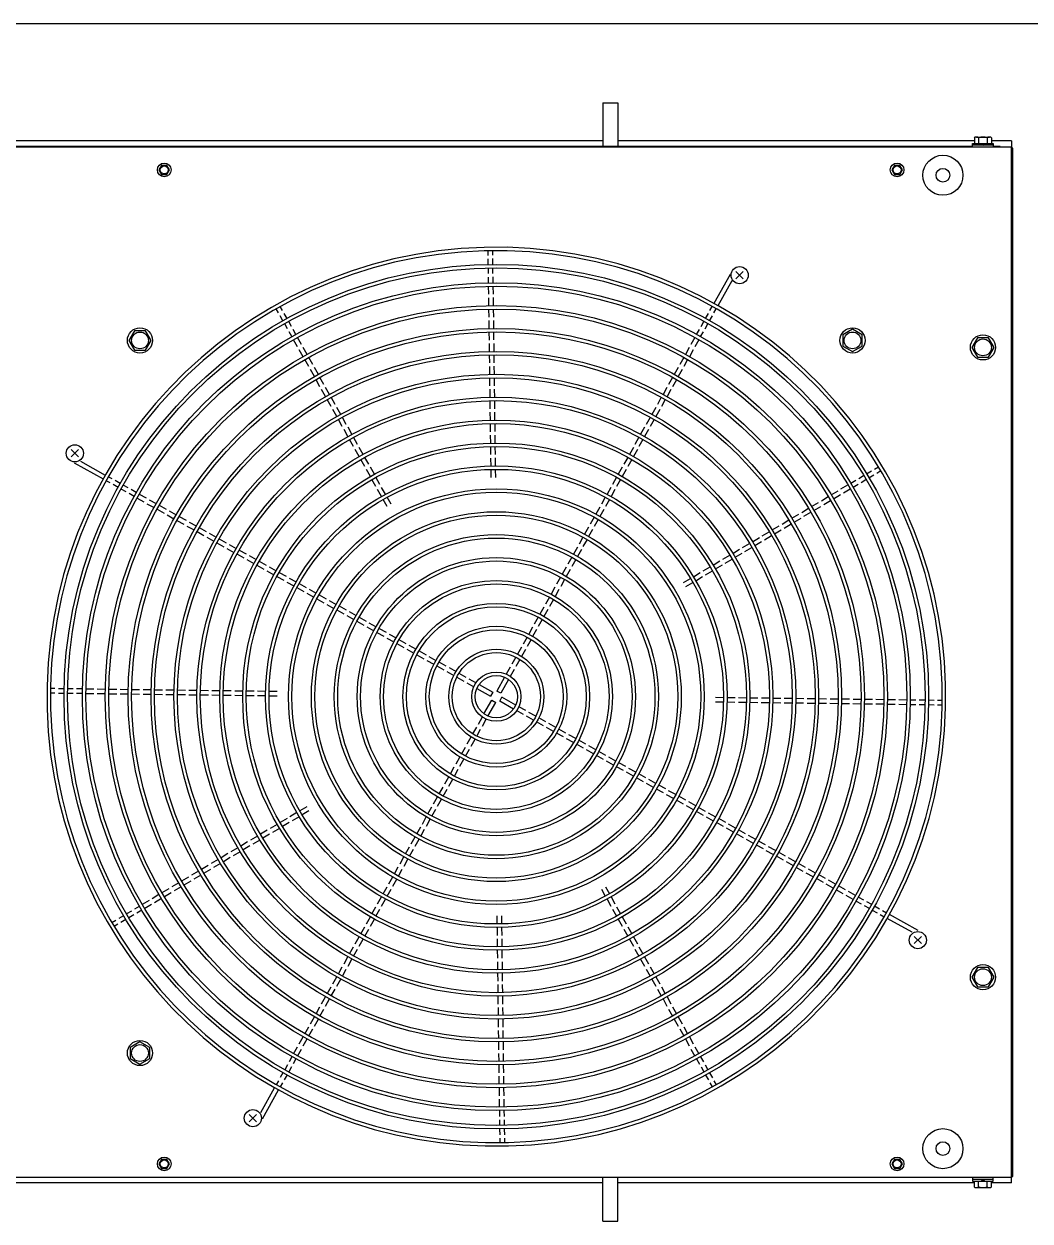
# Model space of a CAD drawing. Header units: millimetres. Extents: x -15161 to 10473752, y -72817 to 33960.
# Drawn here: x -104 to -16.1, y -27873.9 to -27769.4 of the extents above; entities that cross this region are included whole.
import ezdxf

# ---------------------------------------------------------------- set-up
doc = ezdxf.new("R2010")
doc.units = ezdxf.units.MM

# ---------------------------------------------------------------- blocks, each defined once
blk = doc.blocks.new('機組1140116')
at = {"color": 230}
for p, q in [((-53.43, -21915.8), (-53.43, -21919.62)), ((-53.43, -21915.8), (-52.13, -21915.8)), ((-52.13, -21915.8), (-52.13, -21919.62)), ((-20.98, -21918.85), (-20.98, -21919.33)), ((-20.8, -21918.78), (-19.67, -21918.78)), ((-20.61, -21918.85), (-20.61, -21919.33)), ((-19.86, -21918.85), (-19.86, -21919.33)), ((-19.48, -21918.85), (-19.48, -21919.33)), ((-17.73, -21919.65), (-197.73, -21919.65)), ((-17.85, -21919.65), (-197.61, -21919.65)), ((-21.11, -21919.62), (-194.33, -21919.62)), ((-53.43, -21919.12), (-162.03, -21919.12)), ((-20.96, -21919.12), (-52.13, -21919.12)), ((-21.13, -21919.65), (-21.13, -21919.33)), ((-21.13, -21919.33), (-19.33, -21919.33)), ((-19.33, -21919.49), (-21.13, -21919.49)), ((-19.33, -21919.65), (-21.13, -21919.65)), ((-20.39, -21919.49), (-20.23, -21919.33)), ((-20.23, -21919.49), (-20.07, -21919.33)), ((-17.73, -21919.12), (-19.46, -21919.12)), ((-19.33, -21919.33), (-19.33, -21919.65)), ((-18.73, -21919.62), (-19.31, -21919.62)), ((-18.73, -21919.62), (-18.7, -21919.65)), ((-17.73, -21919.12), (-17.73, -21919.65)), ((-17.73, -21923.15), (-17.73, -21919.65)), ((-17.61, -21919.75), (-17.73, -21919.75)), ((-17.73, -22009.53), (-17.73, -21919.77)), ((-17.61, -22009.55), (-17.61, -21919.75)), ((-63.44, -21929.11), (-63.44, -21928.71)), ((-63.43, -21929.91), (-63.44, -21929.41)), ((-63.04, -21929.1), (-63.04, -21928.7)), ((-63.03, -21929.9), (-63.04, -21929.4)), ((-63.42, -21930.71), (-63.42, -21930.21)), ((-63.02, -21930.7), (-63.02, -21930.2)), ((-41.8, -21930.53), (-41.16, -21931.16)), ((-41.8, -21931.16), (-41.16, -21930.53)), ((-63.41, -21931.51), (-63.41, -21931.01)), ((-63.01, -21931.5), (-63.01, -21931)), ((-42.31, -21930.79), (-43.73, -21933.31)), ((-42.16, -21931.33), (-43.38, -21933.51)), ((-63.39, -21932.51), (-63.4, -21931.81)), ((-63.39, -21932.51), (-63.4, -21931.81)), ((-62.99, -21932.5), (-63, -21931.8)), ((-62.99, -21932.5), (-63, -21931.8)), ((-81.4, -21933.92), (-81.6, -21933.58)), ((-63.38, -21933.51), (-63.38, -21932.81)), ((-62.98, -21933.5), (-62.98, -21932.8)), ((-44.07, -21933.93), (-43.87, -21933.58)), ((-81.75, -21934.12), (-81.95, -21933.77)), ((-81.36, -21934.82), (-81.6, -21934.38)), ((-81.01, -21934.62), (-81.25, -21934.19)), ((-63.36, -21934.51), (-63.37, -21933.81)), ((-62.96, -21934.5), (-62.97, -21933.8)), ((-44.46, -21934.62), (-44.21, -21934.19)), ((-44.11, -21934.82), (-43.86, -21934.38)), ((-43.72, -21934.12), (-43.52, -21933.77)), ((-80.97, -21935.52), (-81.21, -21935.08)), ((-80.62, -21935.32), (-80.86, -21934.88)), ((-80.23, -21936.02), (-80.47, -21935.58)), ((-63.35, -21935.51), (-63.36, -21934.81)), ((-62.95, -21935.5), (-62.96, -21934.8)), ((-45.24, -21936.02), (-44.99, -21935.58)), ((-44.85, -21935.32), (-44.6, -21934.89)), ((-44.5, -21935.52), (-44.25, -21935.08)), ((-80.58, -21936.21), (-80.82, -21935.78)), ((-80.09, -21937.09), (-80.43, -21936.48)), ((-79.74, -21936.89), (-80.08, -21936.28)), ((-63.34, -21936.51), (-63.35, -21935.81)), ((-62.94, -21936.5), (-62.95, -21935.8)), ((-62.92, -21937.5), (-62.93, -21936.8)), ((-45.39, -21936.28), (-45.73, -21936.89)), ((-45.04, -21936.48), (-45.38, -21937.09)), ((-44.89, -21936.21), (-44.65, -21935.78)), ((-79.6, -21937.96), (-79.94, -21937.35)), ((-79.25, -21937.76), (-79.59, -21937.15)), ((-63.32, -21937.51), (-63.33, -21936.81)), ((-63.31, -21938.51), (-63.32, -21937.81)), ((-62.91, -21938.5), (-62.92, -21937.8)), ((-45.88, -21937.15), (-46.22, -21937.76)), ((-45.53, -21937.35), (-45.87, -21937.96)), ((-79.11, -21938.83), (-79.45, -21938.22)), ((-78.76, -21938.64), (-79.1, -21938.02)), ((-78.27, -21939.51), (-78.61, -21938.9)), ((-63.3, -21939.51), (-63.31, -21938.81)), ((-62.9, -21939.5), (-62.91, -21938.8)), ((-46.85, -21938.9), (-47.2, -21939.51)), ((-46.36, -21938.02), (-46.71, -21938.64)), ((-46.02, -21938.22), (-46.36, -21938.83)), ((-78.62, -21939.7), (-78.96, -21939.09)), ((-77.78, -21940.38), (-78.13, -21939.77)), ((-63.29, -21940.51), (-63.29, -21939.81)), ((-62.89, -21940.5), (-62.89, -21939.8)), ((-47.34, -21939.77), (-47.68, -21940.38)), ((-46.5, -21939.09), (-46.85, -21939.7)), ((-78.13, -21940.58), (-78.47, -21939.97)), ((-77.64, -21941.45), (-77.99, -21940.84)), ((-77.3, -21941.25), (-77.64, -21940.64)), ((-63.27, -21941.51), (-63.28, -21940.81)), ((-62.87, -21941.5), (-62.88, -21940.8)), ((-47.83, -21940.64), (-48.17, -21941.25)), ((-47.48, -21940.84), (-47.82, -21941.45)), ((-46.99, -21939.97), (-47.34, -21940.58)), ((-77.16, -21942.32), (-77.5, -21941.71)), ((-76.81, -21942.13), (-77.15, -21941.51)), ((-63.26, -21942.51), (-63.27, -21941.81)), ((-62.86, -21942.5), (-62.87, -21941.8)), ((-48.32, -21941.51), (-48.66, -21942.13)), ((-47.97, -21941.71), (-48.31, -21942.32)), ((-76.67, -21943.19), (-77.01, -21942.58)), ((-76.32, -21943), (-76.66, -21942.39)), ((-63.25, -21943.51), (-63.26, -21942.81)), ((-62.85, -21943.5), (-62.86, -21942.8)), ((-48.81, -21942.39), (-49.15, -21943)), ((-48.46, -21942.58), (-48.8, -21943.19)), ((-76.18, -21944.07), (-76.52, -21943.46)), ((-75.83, -21943.87), (-76.17, -21943.26)), ((-63.23, -21944.51), (-63.24, -21943.81)), ((-62.83, -21944.5), (-62.84, -21943.8)), ((-49.3, -21943.26), (-49.64, -21943.87)), ((-48.95, -21943.46), (-49.29, -21944.07)), ((-75.69, -21944.94), (-76.03, -21944.33)), ((-75.34, -21944.74), (-75.68, -21944.13)), ((-74.85, -21945.62), (-75.19, -21945)), ((-63.22, -21945.51), (-63.23, -21944.81)), ((-62.82, -21945.5), (-62.83, -21944.8)), ((-50.27, -21945), (-50.62, -21945.62)), ((-49.79, -21944.13), (-50.13, -21944.74)), ((-49.44, -21944.33), (-49.78, -21944.94)), ((-99.86, -21946.72), (-99.22, -21946.08)), ((-99.22, -21946.72), (-99.86, -21946.08)), ((-75.2, -21945.81), (-75.54, -21945.2)), ((-74.71, -21946.68), (-75.05, -21946.07)), ((-74.36, -21946.49), (-74.7, -21945.88)), ((-63.21, -21946.51), (-63.22, -21945.81)), ((-62.81, -21946.5), (-62.82, -21945.8)), ((-50.76, -21945.88), (-51.11, -21946.49)), ((-50.41, -21946.07), (-50.76, -21946.68)), ((-49.93, -21945.2), (-50.27, -21945.81)), ((-99.59, -21947.23), (-97.07, -21948.64)), ((-99.05, -21947.08), (-96.88, -21948.3)), ((-74.22, -21947.56), (-74.56, -21946.94)), ((-73.87, -21947.36), (-74.22, -21946.75)), ((-63.19, -21947.51), (-63.2, -21946.81)), ((-62.79, -21947.5), (-62.8, -21946.8)), ((-51.25, -21946.75), (-51.59, -21947.36)), ((-50.9, -21946.94), (-51.25, -21947.56)), ((-73.73, -21948.43), (-74.08, -21947.82)), ((-73.38, -21948.23), (-73.73, -21947.62)), ((-63.18, -21948.51), (-63.19, -21947.81)), ((-62.78, -21948.5), (-62.79, -21947.8)), ((-51.74, -21947.62), (-52.08, -21948.23)), ((-51.39, -21947.82), (-51.73, -21948.43)), ((-30.39, -21948.18), (-29.96, -21947.93)), ((-30.19, -21948.53), (-29.76, -21948.27)), ((-29.7, -21947.78), (-29.36, -21947.57)), ((-29.5, -21948.12), (-29.16, -21947.91)), ((-96.46, -21948.99), (-96.81, -21948.79)), ((-96.27, -21948.64), (-96.62, -21948.44)), ((-95.76, -21949.38), (-96.2, -21949.13)), ((-95.57, -21949.03), (-96.01, -21948.78)), ((-94.87, -21949.42), (-95.31, -21949.17)), ((-73.25, -21949.3), (-73.59, -21948.69)), ((-72.9, -21949.11), (-73.24, -21948.49)), ((-52.23, -21948.49), (-52.57, -21949.11)), ((-51.88, -21948.69), (-52.22, -21949.3)), ((-32.63, -21949.51), (-32.02, -21949.16)), ((-31.77, -21949), (-31.34, -21948.75)), ((-31.56, -21949.35), (-31.13, -21949.09)), ((-31.08, -21948.59), (-30.65, -21948.34)), ((-30.88, -21948.94), (-30.45, -21948.68)), ((-95.07, -21949.77), (-95.5, -21949.52)), ((-94.37, -21950.16), (-94.8, -21949.91)), ((-94.17, -21949.81), (-94.61, -21949.57)), ((-94.11, -21950.31), (-93.5, -21950.65)), ((-93.91, -21949.96), (-93.3, -21950.3)), ((-72.76, -21950.17), (-73.1, -21949.56)), ((-72.41, -21949.98), (-72.75, -21949.37)), ((-71.92, -21950.85), (-72.26, -21950.24)), ((-53.21, -21950.24), (-53.55, -21950.85)), ((-52.72, -21949.37), (-53.06, -21949.98)), ((-52.37, -21949.56), (-52.71, -21950.17)), ((-34.34, -21950.54), (-33.74, -21950.18)), ((-33.49, -21950.03), (-32.88, -21949.67)), ((-33.28, -21950.37), (-32.68, -21950.01)), ((-32.42, -21949.86), (-31.82, -21949.5)), ((-93.24, -21950.8), (-92.62, -21951.14)), ((-93.04, -21950.45), (-92.43, -21950.79)), ((-92.36, -21951.28), (-91.75, -21951.63)), ((-92.17, -21950.94), (-91.56, -21951.28)), ((-91.29, -21951.42), (-90.68, -21951.77)), ((-72.27, -21951.05), (-72.61, -21950.43)), ((-53.7, -21951.11), (-54.04, -21951.72)), ((-53.35, -21951.31), (-53.69, -21951.92)), ((-52.86, -21950.43), (-53.2, -21951.05)), ((-36.06, -21951.56), (-35.46, -21951.2)), ((-35.2, -21951.05), (-34.6, -21950.69)), ((-35, -21951.39), (-34.4, -21951.03)), ((-34.14, -21950.88), (-33.54, -21950.52)), ((-91.49, -21951.77), (-90.88, -21952.12)), ((-90.62, -21952.26), (-90.01, -21952.6)), ((-90.42, -21951.91), (-89.81, -21952.25)), ((-89.55, -21952.4), (-88.94, -21952.74)), ((-54.18, -21951.98), (-54.53, -21952.59)), ((-53.84, -21952.18), (-54.18, -21952.79)), ((-37.78, -21952.58), (-37.18, -21952.22)), ((-36.92, -21952.07), (-36.32, -21951.71)), ((-36.72, -21952.41), (-36.12, -21952.06)), ((-35.86, -21951.9), (-35.26, -21951.55)), ((-89.75, -21952.75), (-89.13, -21953.09)), ((-88.87, -21953.24), (-88.26, -21953.58)), ((-88.68, -21952.89), (-88.07, -21953.23)), ((-87.81, -21953.38), (-87.19, -21953.72)), ((-54.67, -21952.86), (-55.02, -21953.47)), ((-54.32, -21953.05), (-54.67, -21953.66)), ((-39.5, -21953.6), (-38.9, -21953.25)), ((-38.64, -21953.09), (-38.04, -21952.74)), ((-38.44, -21953.44), (-37.84, -21953.08)), ((-37.58, -21952.93), (-36.98, -21952.57)), ((-88, -21953.73), (-87.39, -21954.07)), ((-87.13, -21954.22), (-86.52, -21954.56)), ((-86.93, -21953.87), (-86.32, -21954.21)), ((-86.06, -21954.36), (-85.45, -21954.7)), ((-55.16, -21953.73), (-55.5, -21954.34)), ((-54.81, -21953.92), (-55.16, -21954.54)), ((-41.22, -21954.63), (-40.62, -21954.27)), ((-40.36, -21954.12), (-39.76, -21953.76)), ((-40.16, -21954.46), (-39.56, -21954.1)), ((-39.3, -21953.95), (-38.7, -21953.59)), ((-86.26, -21954.71), (-85.64, -21955.05)), ((-85.38, -21955.19), (-84.77, -21955.54)), ((-85.19, -21954.85), (-84.58, -21955.19)), ((-84.32, -21955.33), (-83.7, -21955.68)), ((-56.14, -21955.47), (-56.48, -21956.08)), ((-55.65, -21954.6), (-55.99, -21955.21)), ((-55.3, -21954.8), (-55.64, -21955.41)), ((-42.94, -21955.65), (-42.34, -21955.29)), ((-42.08, -21955.14), (-41.48, -21954.78)), ((-41.88, -21955.48), (-41.27, -21955.12)), ((-41.02, -21954.97), (-40.41, -21954.61)), ((-84.51, -21955.68), (-83.9, -21956.03)), ((-83.64, -21956.17), (-83.03, -21956.51)), ((-83.44, -21955.82), (-82.83, -21956.17)), ((-82.77, -21956.66), (-82.16, -21957)), ((-82.57, -21956.31), (-81.96, -21956.65)), ((-56.63, -21956.35), (-56.97, -21956.96)), ((-56.28, -21956.54), (-56.62, -21957.15)), ((-55.79, -21955.67), (-56.13, -21956.28)), ((-44.66, -21956.67), (-44.06, -21956.31)), ((-44.45, -21957.01), (-43.85, -21956.66)), ((-43.8, -21956.16), (-43.2, -21955.8)), ((-43.59, -21956.5), (-42.99, -21956.15)), ((-42.74, -21955.99), (-42.13, -21955.63)), ((-81.89, -21957.15), (-81.28, -21957.49)), ((-81.7, -21956.8), (-81.09, -21957.14)), ((-81.02, -21957.64), (-80.41, -21957.98)), ((-80.83, -21957.29), (-80.21, -21957.63)), ((-57.12, -21957.22), (-57.46, -21957.83)), ((-56.77, -21957.41), (-57.11, -21958.03)), ((-46.38, -21957.69), (-45.78, -21957.34)), ((-46.17, -21958.04), (-45.57, -21957.68)), ((-45.52, -21957.18), (-44.92, -21956.82)), ((-45.31, -21957.53), (-44.71, -21957.17)), ((-80.15, -21958.13), (-79.54, -21958.47)), ((-79.95, -21957.78), (-79.34, -21958.12)), ((-79.28, -21958.62), (-78.67, -21958.96)), ((-79.08, -21958.27), (-78.47, -21958.61)), ((-78.21, -21958.76), (-77.6, -21959.1)), ((-57.61, -21958.09), (-57.95, -21958.7)), ((-57.26, -21958.29), (-57.6, -21958.9)), ((-78.4, -21959.1), (-77.79, -21959.45)), ((-77.53, -21959.59), (-76.92, -21959.94)), ((-77.34, -21959.24), (-76.72, -21959.59)), ((-76.46, -21959.73), (-75.85, -21960.08)), ((-58.1, -21958.96), (-58.44, -21959.58)), ((-57.75, -21959.16), (-58.09, -21959.77)), ((-76.66, -21960.08), (-76.05, -21960.42)), ((-75.79, -21960.57), (-75.18, -21960.91)), ((-75.59, -21960.22), (-74.98, -21960.56)), ((-74.72, -21960.71), (-74.11, -21961.05)), ((-59.07, -21960.71), (-59.42, -21961.32)), ((-58.58, -21959.84), (-58.93, -21960.45)), ((-58.24, -21960.03), (-58.58, -21960.64)), ((-74.91, -21961.06), (-74.3, -21961.4)), ((-74.04, -21961.55), (-73.43, -21961.89)), ((-73.85, -21961.2), (-73.23, -21961.54)), ((-72.97, -21961.69), (-72.36, -21962.03)), ((-59.56, -21961.58), (-59.9, -21962.19)), ((-59.21, -21961.78), (-59.56, -21962.39)), ((-58.72, -21960.91), (-59.07, -21961.52)), ((-73.17, -21962.04), (-72.56, -21962.38)), ((-72.3, -21962.53), (-71.69, -21962.87)), ((-72.1, -21962.18), (-71.49, -21962.52)), ((-71.23, -21962.67), (-70.62, -21963.01)), ((-60.05, -21962.46), (-60.39, -21963.07)), ((-59.7, -21962.65), (-60.04, -21963.26)), ((-71.42, -21963.02), (-70.81, -21963.36)), ((-70.55, -21963.5), (-69.94, -21963.85)), ((-70.36, -21963.15), (-69.74, -21963.5)), ((-69.48, -21963.64), (-68.87, -21963.99)), ((-60.54, -21963.33), (-60.88, -21963.94)), ((-60.19, -21963.52), (-60.53, -21964.14)), ((-69.68, -21963.99), (-69.07, -21964.34)), ((-68.81, -21964.48), (-68.19, -21964.82)), ((-68.61, -21964.13), (-68, -21964.48)), ((-67.93, -21964.97), (-67.32, -21965.31)), ((-67.74, -21964.62), (-67.13, -21964.96)), ((-61.03, -21964.2), (-61.37, -21964.81)), ((-60.68, -21964.4), (-61.02, -21965.01)), ((-67.06, -21965.46), (-66.45, -21965.8)), ((-66.86, -21965.11), (-66.25, -21965.45)), ((-66.19, -21965.95), (-65.57, -21966.29)), ((-65.99, -21965.6), (-65.38, -21965.94)), ((-62.01, -21965.95), (-62.68, -21967.16)), ((-61.52, -21965.08), (-61.86, -21965.69)), ((-61.17, -21965.27), (-61.51, -21965.88)), ((-101.28, -21966.95), (-101.68, -21966.95)), ((-100.48, -21966.96), (-100.98, -21966.96)), ((-99.68, -21966.97), (-100.18, -21966.97)), ((-98.88, -21966.98), (-99.38, -21966.98)), ((-97.88, -21967), (-98.58, -21966.99)), ((-96.88, -21967.01), (-97.58, -21967)), ((-95.88, -21967.02), (-96.58, -21967.02)), ((-94.88, -21967.04), (-95.58, -21967.03)), ((-93.88, -21967.05), (-94.58, -21967.04)), ((-92.88, -21967.06), (-93.58, -21967.05)), ((-91.88, -21967.08), (-92.58, -21967.07)), ((-90.88, -21967.09), (-91.58, -21967.08)), ((-89.88, -21967.1), (-90.58, -21967.09)), ((-88.88, -21967.12), (-89.58, -21967.11)), ((-87.88, -21967.13), (-88.58, -21967.12)), ((-65.31, -21966.44), (-64.7, -21966.78)), ((-65.12, -21966.09), (-64.5, -21966.43)), ((-64.44, -21966.93), (-63.23, -21967.6)), ((-64.24, -21966.58), (-63.04, -21967.26)), ((-61.66, -21966.15), (-62.34, -21967.35)), ((-101.28, -21967.35), (-101.68, -21967.35)), ((-100.48, -21967.36), (-100.98, -21967.36)), ((-99.68, -21967.37), (-100.18, -21967.37)), ((-98.88, -21967.38), (-99.38, -21967.38)), ((-97.88, -21967.4), (-98.58, -21967.39)), ((-96.88, -21967.41), (-97.58, -21967.4)), ((-95.88, -21967.42), (-96.58, -21967.42)), ((-94.88, -21967.44), (-95.58, -21967.43)), ((-93.88, -21967.45), (-94.58, -21967.44)), ((-92.88, -21967.46), (-93.58, -21967.45)), ((-91.88, -21967.48), (-92.58, -21967.47)), ((-90.88, -21967.49), (-91.58, -21967.48)), ((-89.88, -21967.5), (-90.58, -21967.49)), ((-88.88, -21967.52), (-89.58, -21967.51)), ((-87.88, -21967.53), (-88.58, -21967.52)), ((-86.88, -21967.14), (-87.58, -21967.13)), ((-86.88, -21967.54), (-87.58, -21967.53)), ((-85.88, -21967.15), (-86.58, -21967.15)), ((-85.88, -21967.55), (-86.58, -21967.55)), ((-84.88, -21967.17), (-85.58, -21967.16)), ((-84.88, -21967.57), (-85.58, -21967.56)), ((-83.88, -21967.18), (-84.58, -21967.17)), ((-83.88, -21967.58), (-84.58, -21967.57)), ((-82.88, -21967.19), (-83.58, -21967.18)), ((-82.88, -21967.59), (-83.58, -21967.58)), ((-81.88, -21967.21), (-82.58, -21967.2)), ((-81.88, -21967.61), (-82.58, -21967.6)), ((-63.81, -21969.16), (-63.13, -21967.96)), ((-63.46, -21969.36), (-62.78, -21968.15)), ((-63.04, -21967.26), (-63.23, -21967.6)), ((-63.13, -21967.96), (-62.78, -21968.15)), ((-62.34, -21967.35), (-62.68, -21967.16)), ((-62.43, -21968.05), (-62.24, -21967.7)), ((-61.23, -21968.73), (-62.43, -21968.05)), ((-61.03, -21968.38), (-62.24, -21967.7)), ((-43.59, -21968.1), (-42.89, -21968.11)), ((-43.58, -21967.7), (-42.88, -21967.71)), ((-42.59, -21968.11), (-41.89, -21968.12)), ((-42.58, -21967.71), (-41.88, -21967.72)), ((-41.59, -21968.13), (-40.89, -21968.14)), ((-41.58, -21967.73), (-40.88, -21967.74)), ((-40.59, -21968.14), (-39.89, -21968.15)), ((-40.58, -21967.74), (-39.88, -21967.75)), ((-39.59, -21968.15), (-38.89, -21968.16)), ((-39.58, -21967.75), (-38.88, -21967.76)), ((-38.59, -21968.17), (-37.89, -21968.18)), ((-38.58, -21967.77), (-37.88, -21967.78)), ((-37.58, -21967.78), (-36.88, -21967.79)), ((-36.58, -21967.79), (-35.88, -21967.8)), ((-35.58, -21967.81), (-34.88, -21967.81)), ((-34.58, -21967.82), (-33.88, -21967.83)), ((-33.58, -21967.83), (-32.88, -21967.84)), ((-32.58, -21967.84), (-31.88, -21967.85)), ((-31.58, -21967.86), (-30.88, -21967.87)), ((-30.58, -21967.87), (-29.88, -21967.88)), ((-29.58, -21967.88), (-28.88, -21967.89)), ((-28.58, -21967.9), (-27.88, -21967.9)), ((-27.58, -21967.91), (-26.88, -21967.92)), ((-26.58, -21967.92), (-26.08, -21967.93)), ((-25.79, -21967.93), (-25.29, -21967.94)), ((-24.99, -21967.94), (-24.49, -21967.95)), ((-24.19, -21967.95), (-23.79, -21967.96)), ((-60.35, -21969.22), (-60.96, -21968.87)), ((-60.16, -21968.87), (-60.77, -21968.53)), ((-59.28, -21969.36), (-59.89, -21969.02)), ((-37.59, -21968.18), (-36.89, -21968.19)), ((-36.59, -21968.19), (-35.89, -21968.2)), ((-35.59, -21968.21), (-34.89, -21968.21)), ((-34.59, -21968.22), (-33.89, -21968.23)), ((-33.59, -21968.23), (-32.89, -21968.24)), ((-32.59, -21968.24), (-31.89, -21968.25)), ((-31.59, -21968.26), (-30.89, -21968.27)), ((-30.59, -21968.27), (-29.89, -21968.28)), ((-29.59, -21968.28), (-28.89, -21968.29)), ((-28.59, -21968.3), (-27.89, -21968.3)), ((-27.59, -21968.31), (-26.89, -21968.32)), ((-26.59, -21968.32), (-26.09, -21968.33)), ((-25.79, -21968.33), (-25.29, -21968.34)), ((-24.99, -21968.34), (-24.49, -21968.35)), ((-24.19, -21968.35), (-23.79, -21968.36)), ((-64.3, -21970.04), (-63.95, -21969.42)), ((-63.95, -21970.23), (-63.61, -21969.62)), ((-59.48, -21969.71), (-60.09, -21969.36)), ((-58.6, -21970.2), (-59.22, -21969.85)), ((-58.41, -21969.85), (-59.02, -21969.51)), ((-57.54, -21970.34), (-58.15, -21969.99)), ((-65.28, -21971.78), (-64.93, -21971.17)), ((-64.79, -21970.91), (-64.44, -21970.3)), ((-64.44, -21971.11), (-64.1, -21970.49)), ((-57.73, -21970.69), (-58.34, -21970.34)), ((-56.86, -21971.17), (-57.47, -21970.83)), ((-56.66, -21970.83), (-57.27, -21970.48)), ((-55.79, -21971.31), (-56.4, -21970.97)), ((-65.77, -21972.66), (-65.42, -21972.05)), ((-65.42, -21972.85), (-65.07, -21972.24)), ((-64.93, -21971.98), (-64.59, -21971.37)), ((-55.99, -21971.66), (-56.6, -21971.32)), ((-55.11, -21972.15), (-55.72, -21971.81)), ((-54.92, -21971.8), (-55.53, -21971.46)), ((-54.24, -21972.64), (-54.85, -21972.3)), ((-54.04, -21972.29), (-54.66, -21971.95)), ((-66.25, -21973.53), (-65.91, -21972.92)), ((-65.91, -21973.73), (-65.56, -21973.11)), ((-53.37, -21973.13), (-53.98, -21972.79)), ((-53.17, -21972.78), (-53.78, -21972.44)), ((-52.49, -21973.62), (-53.11, -21973.28)), ((-52.3, -21973.27), (-52.91, -21972.93)), ((-66.74, -21974.4), (-66.4, -21973.79)), ((-66.39, -21974.6), (-66.05, -21973.99)), ((-51.62, -21974.11), (-52.23, -21973.77)), ((-51.43, -21973.76), (-52.04, -21973.42)), ((-50.75, -21974.6), (-51.36, -21974.25)), ((-50.55, -21974.25), (-51.17, -21973.91)), ((-49.68, -21974.74), (-50.29, -21974.39)), ((-67.23, -21975.27), (-66.89, -21974.66)), ((-66.88, -21975.47), (-66.54, -21974.86)), ((-49.88, -21975.09), (-50.49, -21974.74)), ((-49, -21975.57), (-49.62, -21975.23)), ((-48.81, -21975.23), (-49.42, -21974.88)), ((-47.94, -21975.71), (-48.55, -21975.37)), ((-68.21, -21977.02), (-67.87, -21976.41)), ((-67.72, -21976.15), (-67.38, -21975.54)), ((-67.37, -21976.34), (-67.03, -21975.73)), ((-48.13, -21976.06), (-48.74, -21975.72)), ((-47.26, -21976.55), (-47.87, -21976.21)), ((-47.06, -21976.2), (-47.68, -21975.86)), ((-46.19, -21976.69), (-46.8, -21976.35)), ((-79.29, -21977.27), (-79.9, -21977.63)), ((-68.7, -21977.89), (-68.36, -21977.28)), ((-68.35, -21978.09), (-68.01, -21977.48)), ((-67.86, -21977.22), (-67.52, -21976.6)), ((-46.39, -21977.04), (-47, -21976.7)), ((-45.51, -21977.53), (-46.13, -21977.19)), ((-45.32, -21977.18), (-45.93, -21976.84)), ((-44.45, -21977.67), (-45.06, -21977.33)), ((-81.01, -21978.29), (-81.62, -21978.65)), ((-80.15, -21977.78), (-80.76, -21978.14)), ((-79.95, -21978.13), (-80.55, -21978.48)), ((-79.09, -21977.61), (-79.69, -21977.97)), ((-69.19, -21978.77), (-68.85, -21978.15)), ((-68.84, -21978.96), (-68.5, -21978.35)), ((-44.64, -21978.02), (-45.25, -21977.68)), ((-43.77, -21978.51), (-44.38, -21978.16)), ((-43.57, -21978.16), (-44.19, -21977.82)), ((-42.7, -21978.65), (-43.31, -21978.3)), ((-82.73, -21979.31), (-83.33, -21979.67)), ((-82.53, -21979.66), (-83.13, -21980.02)), ((-81.87, -21978.8), (-82.47, -21979.16)), ((-81.67, -21979.15), (-82.27, -21979.51)), ((-80.81, -21978.64), (-81.41, -21978.99)), ((-69.68, -21979.64), (-69.33, -21979.03)), ((-69.33, -21979.83), (-68.99, -21979.22)), ((-42.9, -21979), (-43.51, -21978.65)), ((-42.03, -21979.48), (-42.64, -21979.14)), ((-41.83, -21979.14), (-42.44, -21978.79)), ((-41.15, -21979.97), (-41.76, -21979.63)), ((-40.96, -21979.62), (-41.57, -21979.28)), ((-84.45, -21980.34), (-85.05, -21980.7)), ((-84.25, -21980.68), (-84.85, -21981.04)), ((-83.59, -21979.83), (-84.19, -21980.18)), ((-83.39, -21980.17), (-83.99, -21980.53)), ((-70.17, -21980.51), (-69.82, -21979.9)), ((-69.82, -21980.71), (-69.47, -21980.1)), ((-40.28, -21980.46), (-40.89, -21980.12)), ((-40.08, -21980.11), (-40.7, -21979.77)), ((-39.41, -21980.95), (-40.02, -21980.61)), ((-39.21, -21980.6), (-39.82, -21980.26)), ((-86.17, -21981.36), (-86.77, -21981.72)), ((-85.97, -21981.7), (-86.57, -21982.06)), ((-85.31, -21980.85), (-85.91, -21981.21)), ((-85.11, -21981.19), (-85.71, -21981.55)), ((-71.14, -21982.26), (-70.8, -21981.64)), ((-70.65, -21981.38), (-70.31, -21980.77)), ((-70.31, -21981.58), (-69.96, -21980.97)), ((-38.54, -21981.44), (-39.15, -21981.1)), ((-38.34, -21981.09), (-38.95, -21980.75)), ((-37.66, -21981.93), (-38.27, -21981.59)), ((-37.47, -21981.58), (-38.08, -21981.24)), ((-36.59, -21982.07), (-37.21, -21981.73)), ((-87.89, -21982.38), (-88.49, -21982.74)), ((-87.69, -21982.73), (-88.29, -21983.08)), ((-87.03, -21981.87), (-87.63, -21982.23)), ((-86.83, -21982.21), (-87.43, -21982.57)), ((-71.63, -21983.13), (-71.29, -21982.52)), ((-71.28, -21983.32), (-70.94, -21982.71)), ((-70.79, -21982.45), (-70.45, -21981.84)), ((-36.79, -21982.42), (-37.4, -21982.08)), ((-35.92, -21982.91), (-36.53, -21982.56)), ((-35.72, -21982.56), (-36.33, -21982.21)), ((-34.85, -21983.05), (-35.46, -21982.7)), ((-89.61, -21983.4), (-90.21, -21983.76)), ((-89.4, -21983.75), (-90.01, -21984.11)), ((-88.75, -21982.89), (-89.35, -21983.25)), ((-88.54, -21983.24), (-89.15, -21983.59)), ((-72.12, -21984), (-71.78, -21983.39)), ((-71.77, -21984.2), (-71.43, -21983.59)), ((-35.05, -21983.39), (-35.66, -21983.05)), ((-34.17, -21983.88), (-34.78, -21983.54)), ((-33.98, -21983.53), (-34.59, -21983.19)), ((-33.11, -21984.02), (-33.72, -21983.68)), ((-91.33, -21984.43), (-91.93, -21984.78)), ((-91.12, -21984.77), (-91.72, -21985.13)), ((-90.47, -21983.92), (-91.07, -21984.27)), ((-90.26, -21984.26), (-90.87, -21984.62)), ((-72.61, -21984.87), (-72.27, -21984.26)), ((-72.26, -21985.07), (-71.92, -21984.46)), ((-53.55, -21984.46), (-53.21, -21985.07)), ((-53.2, -21984.26), (-52.86, -21984.87)), ((-33.3, -21984.37), (-33.91, -21984.03)), ((-32.43, -21984.86), (-33.04, -21984.52)), ((-32.23, -21984.51), (-32.84, -21984.17)), ((-31.36, -21985), (-31.97, -21984.66)), ((-93.05, -21985.45), (-93.65, -21985.81)), ((-92.84, -21985.79), (-93.44, -21986.15)), ((-92.19, -21984.94), (-92.79, -21985.3)), ((-91.98, -21985.28), (-92.58, -21985.64)), ((-73.1, -21985.75), (-72.76, -21985.13)), ((-72.75, -21985.94), (-72.41, -21985.33)), ((-53.06, -21985.33), (-52.72, -21985.94)), ((-52.71, -21985.13), (-52.37, -21985.75)), ((-31.56, -21985.35), (-32.17, -21985.01)), ((-31.29, -21985.5), (-30.86, -21985.74)), ((-31.1, -21985.15), (-30.66, -21985.39)), ((-30.6, -21985.89), (-30.16, -21986.13)), ((-30.4, -21985.54), (-29.97, -21985.78)), ((-29.7, -21985.93), (-29.27, -21986.18)), ((-95.28, -21986.78), (-95.71, -21987.03)), ((-94.59, -21986.37), (-95.02, -21986.62)), ((-94.39, -21986.71), (-94.82, -21986.97)), ((-93.91, -21985.96), (-94.34, -21986.21)), ((-93.7, -21986.3), (-94.13, -21986.56)), ((-74.08, -21987.49), (-73.73, -21986.88)), ((-73.59, -21986.62), (-73.25, -21986.01)), ((-73.24, -21986.81), (-72.9, -21986.2)), ((-62.69, -21986.8), (-62.68, -21987.5)), ((-62.29, -21986.8), (-62.28, -21987.5)), ((-52.57, -21986.2), (-52.23, -21986.81)), ((-52.22, -21986.01), (-51.88, -21986.62)), ((-51.73, -21986.88), (-51.39, -21987.49)), ((-29.9, -21986.28), (-29.46, -21986.52)), ((-29.2, -21986.67), (-28.85, -21986.87)), ((-29.01, -21986.32), (-28.66, -21986.52)), ((-25.88, -21988.07), (-28.39, -21986.66)), ((-95.97, -21987.19), (-96.31, -21987.39)), ((-95.77, -21987.53), (-96.11, -21987.73)), ((-95.08, -21987.12), (-95.51, -21987.38)), ((-74.56, -21988.36), (-74.22, -21987.75)), ((-74.22, -21988.56), (-73.87, -21987.95)), ((-73.73, -21987.69), (-73.38, -21987.07)), ((-62.67, -21987.8), (-62.66, -21988.5)), ((-62.27, -21987.8), (-62.26, -21988.5)), ((-52.08, -21987.07), (-51.74, -21987.69)), ((-51.59, -21987.95), (-51.25, -21988.56)), ((-51.25, -21987.75), (-50.9, -21988.36)), ((-26.41, -21988.23), (-28.59, -21987.01)), ((-75.05, -21989.24), (-74.71, -21988.62)), ((-74.7, -21989.43), (-74.36, -21988.82)), ((-62.66, -21988.8), (-62.65, -21989.5)), ((-62.26, -21988.8), (-62.25, -21989.5)), ((-51.11, -21988.82), (-50.76, -21989.43)), ((-50.76, -21988.62), (-50.41, -21989.24)), ((-25.61, -21988.59), (-26.24, -21989.22)), ((-26.24, -21988.59), (-25.61, -21989.22)), ((-75.54, -21990.11), (-75.2, -21989.5)), ((-75.19, -21990.3), (-74.85, -21989.69)), ((-62.65, -21989.8), (-62.64, -21990.5)), ((-62.25, -21989.8), (-62.24, -21990.5)), ((-50.62, -21989.69), (-50.27, -21990.3)), ((-50.27, -21989.5), (-49.93, -21990.11)), ((-76.03, -21990.98), (-75.69, -21990.37)), ((-75.68, -21991.18), (-75.34, -21990.56)), ((-62.63, -21990.8), (-62.63, -21991.5)), ((-62.23, -21990.8), (-62.23, -21991.5)), ((-50.13, -21990.56), (-49.79, -21991.18)), ((-49.78, -21990.37), (-49.44, -21990.98)), ((-77.01, -21992.72), (-76.67, -21992.11)), ((-76.52, -21991.85), (-76.18, -21991.24)), ((-76.17, -21992.05), (-75.83, -21991.44)), ((-62.62, -21991.8), (-62.61, -21992.5)), ((-62.22, -21991.8), (-62.21, -21992.5)), ((-49.64, -21991.44), (-49.3, -21992.05)), ((-49.29, -21991.24), (-48.95, -21991.85)), ((-48.8, -21992.11), (-48.46, -21992.72)), ((-77.5, -21993.6), (-77.16, -21992.99)), ((-77.15, -21993.79), (-76.81, -21993.18)), ((-76.66, -21992.92), (-76.32, -21992.31)), ((-62.61, -21992.8), (-62.6, -21993.5)), ((-62.21, -21992.8), (-62.2, -21993.5)), ((-49.15, -21992.31), (-48.81, -21992.92)), ((-48.66, -21993.18), (-48.32, -21993.79)), ((-48.31, -21992.99), (-47.97, -21993.6)), ((-77.99, -21994.47), (-77.64, -21993.86)), ((-77.64, -21994.67), (-77.3, -21994.05)), ((-62.6, -21993.8), (-62.59, -21994.5)), ((-62.2, -21993.8), (-62.19, -21994.5)), ((-48.17, -21994.05), (-47.83, -21994.67)), ((-47.82, -21993.86), (-47.48, -21994.47)), ((-78.47, -21995.34), (-78.13, -21994.73)), ((-78.13, -21995.54), (-77.78, -21994.93)), ((-62.58, -21994.8), (-62.57, -21995.5)), ((-62.18, -21994.8), (-62.17, -21995.5)), ((-47.68, -21994.93), (-47.34, -21995.54)), ((-47.34, -21994.73), (-46.99, -21995.34)), ((-78.96, -21996.21), (-78.62, -21995.6)), ((-78.61, -21996.41), (-78.27, -21995.8)), ((-62.57, -21995.8), (-62.56, -21996.5)), ((-62.17, -21995.8), (-62.16, -21996.5)), ((-47.2, -21995.8), (-46.85, -21996.41)), ((-46.85, -21995.6), (-46.5, -21996.21)), ((-79.94, -21997.96), (-79.6, -21997.35)), ((-79.45, -21997.09), (-79.11, -21996.48)), ((-79.1, -21997.28), (-78.76, -21996.67)), ((-62.56, -21996.8), (-62.55, -21997.5)), ((-62.16, -21996.8), (-62.15, -21997.5)), ((-46.71, -21996.67), (-46.36, -21997.28)), ((-46.36, -21996.48), (-46.02, -21997.09)), ((-45.87, -21997.35), (-45.53, -21997.96)), ((-80.43, -21998.83), (-80.09, -21998.22)), ((-80.08, -21999.03), (-79.74, -21998.42)), ((-79.59, -21998.15), (-79.25, -21997.54)), ((-62.54, -21997.8), (-62.53, -21998.5)), ((-62.14, -21997.8), (-62.13, -21998.5)), ((-46.22, -21997.54), (-45.88, -21998.15)), ((-45.73, -21998.42), (-45.39, -21999.03)), ((-45.38, -21998.22), (-45.04, -21998.83)), ((-80.58, -21999.09), (-80.82, -21999.53)), ((-80.23, -21999.29), (-80.47, -21999.72)), ((-62.53, -21998.8), (-62.52, -21999.5)), ((-62.13, -21998.8), (-62.12, -21999.5)), ((-45.24, -21999.29), (-45, -21999.73)), ((-44.89, -21999.09), (-44.65, -21999.53)), ((-81.36, -22000.49), (-81.6, -22000.92)), ((-80.97, -21999.79), (-81.21, -22000.23)), ((-80.62, -21999.99), (-80.86, -22000.42)), ((-62.52, -21999.8), (-62.51, -22000.5)), ((-62.12, -21999.8), (-62.11, -22000.5)), ((-44.85, -21999.99), (-44.6, -22000.42)), ((-44.5, -21999.79), (-44.26, -22000.23)), ((-44.11, -22000.49), (-43.86, -22000.93)), ((-81.75, -22001.19), (-81.95, -22001.54)), ((-81.4, -22001.38), (-81.6, -22001.73)), ((-81.01, -22000.68), (-81.26, -22001.12)), ((-62.5, -22000.8), (-62.5, -22001.5)), ((-62.11, -22000.8), (-62.1, -22001.5)), ((-44.46, -22000.69), (-44.21, -22001.12)), ((-44.07, -22001.38), (-43.87, -22001.73)), ((-43.72, -22001.19), (-43.52, -22001.54)), ((-83.31, -22003.97), (-82.09, -22001.8)), ((-83.15, -22004.51), (-81.74, -22001.99)), ((-62.49, -22001.8), (-62.48, -22002.5)), ((-62.09, -22001.8), (-62.08, -22002.5)), ((-62.48, -22002.8), (-62.47, -22003.5)), ((-62.08, -22002.8), (-62.07, -22003.5)), ((-83.67, -22004.78), (-84.3, -22004.14)), ((-83.67, -22004.14), (-84.3, -22004.78)), ((-62.46, -22003.8), (-62.45, -22004.3)), ((-62.45, -22004.6), (-62.44, -22005.1)), ((-62.45, -22004.6), (-62.44, -22005.1)), ((-62.06, -22003.8), (-62.05, -22004.3)), ((-62.05, -22004.6), (-62.04, -22005.1)), ((-62.05, -22004.6), (-62.04, -22005.1)), ((-62.44, -22005.4), (-62.44, -22005.65)), ((-62.44, -22005.4), (-62.43, -22005.9)), ((-62.04, -22005.4), (-62.04, -22005.65)), ((-62.04, -22005.4), (-62.03, -22005.9)), ((-62.43, -22006.2), (-62.42, -22006.6)), ((-62.03, -22006.2), (-62.02, -22006.6)), ((-17.73, -22009.65), (-17.73, -22006.15)), ((-17.73, -22009.65), (-197.73, -22009.65)), ((-17.85, -22009.65), (-197.61, -22009.65)), ((-53.43, -22013.44), (-53.43, -22009.65)), ((-52.13, -22013.44), (-52.13, -22009.65)), ((-21.13, -22009.65), (-21.13, -22009.97)), ((-19.33, -22009.65), (-21.13, -22009.65)), ((-19.33, -22009.81), (-21.13, -22009.81)), ((-21.13, -22009.97), (-19.33, -22009.97)), ((-20.98, -22010.45), (-20.98, -22009.97)), ((-20.61, -22010.45), (-20.61, -22009.97)), ((-20.39, -22009.81), (-20.23, -22009.97)), ((-20.23, -22009.81), (-20.07, -22009.97)), ((-19.86, -22010.45), (-19.86, -22009.97)), ((-19.48, -22010.45), (-19.48, -22009.97)), ((-19.33, -22009.97), (-19.33, -22009.65)), ((-17.73, -22009.43), (-17.61, -22009.43)), ((-17.73, -22010.12), (-17.73, -22009.55)), ((-17.73, -22009.55), (-17.61, -22009.55)), ((-53.43, -22010.12), (-162.03, -22010.12)), ((-20.98, -22010.12), (-52.13, -22010.12)), ((-20.8, -22010.52), (-19.67, -22010.52)), ((-17.73, -22010.12), (-19.48, -22010.12)), ((-53.43, -22013.44), (-52.13, -22013.44))]:
    blk.add_line(p, q, dxfattribs=at)
for points in [[(-91.96, -21921.26), (-92.19, -21921.65), (-91.96, -21922.05), (-91.5, -21922.05), (-91.27, -21921.65), (-91.5, -21921.26)], [(-27.96, -21921.26), (-28.19, -21921.65), (-27.96, -21922.05), (-27.5, -21922.05), (-27.27, -21921.65), (-27.5, -21921.26)], [(-94.34, -21935.69), (-94.83, -21936.54), (-94.34, -21937.39), (-93.36, -21937.39), (-92.87, -21936.54), (-93.36, -21935.69)], [(-30.77, -21936.05), (-31.62, -21935.56), (-32.47, -21936.05), (-32.47, -21937.03), (-31.62, -21937.52), (-30.77, -21937.03)], [(-20.72, -21936.31), (-21.21, -21937.15), (-20.72, -21938), (-19.74, -21938), (-19.25, -21937.15), (-19.74, -21936.31)], [(-20.72, -21991.31), (-21.21, -21992.15), (-20.72, -21993), (-19.74, -21993), (-19.25, -21992.15), (-19.74, -21991.31)], [(-94.7, -21999.26), (-93.85, -21999.75), (-93, -21999.26), (-93, -21998.28), (-93.85, -21997.79), (-94.7, -21998.28)], [(-91.96, -22008.06), (-92.19, -22008.45), (-91.96, -22008.85), (-91.5, -22008.85), (-91.27, -22008.45), (-91.5, -22008.06)], [(-27.96, -22008.06), (-28.19, -22008.45), (-27.96, -22008.85), (-27.5, -22008.85), (-27.27, -22008.45), (-27.5, -22008.06)]]:
    blk.add_lwpolyline(points, close=True, dxfattribs=at)
for centre, radius in [((-91.73, -21921.65), 0.6), ((-27.73, -21921.65), 0.6), ((-23.73, -21922.12), 1.75), ((-91.73, -21921.65), 0.345), ((-27.73, -21921.65), 0.345), ((-23.73, -21922.12), 0.6), ((-62.73, -21967.65), 37.75), ((-62.73, -21967.65), 37.45), ((-41.48, -21930.84), 0.75), ((-62.73, -21967.65), 36.15), ((-62.73, -21967.65), 35.85), ((-62.73, -21967.65), 34.15), ((-62.73, -21967.65), 33.85), ((-93.85, -21936.54), 1.1), ((-62.73, -21967.65), 32.15), ((-31.62, -21936.54), 1.1), ((-62.73, -21967.65), 31.85), ((-93.85, -21936.54), 0.735), ((-31.62, -21936.54), 0.735), ((-20.23, -21937.15), 1.1), ((-20.23, -21937.15), 0.735), ((-62.73, -21967.65), 30.15), ((-62.73, -21967.65), 29.85), ((-62.73, -21967.65), 28.15), ((-62.73, -21967.65), 27.85), ((-62.73, -21967.65), 26.15), ((-62.73, -21967.65), 25.85), ((-62.73, -21967.65), 24.15), ((-62.73, -21967.65), 23.85), ((-99.54, -21946.4), 0.75), ((-62.73, -21967.65), 22.15), ((-62.73, -21967.65), 21.85), ((-62.73, -21967.65), 20.15), ((-62.73, -21967.65), 19.85), ((-62.73, -21967.65), 18.15), ((-62.73, -21967.65), 17.85), ((-62.73, -21967.65), 16.15), ((-62.73, -21967.65), 15.85), ((-62.73, -21967.65), 14.15), ((-62.73, -21967.65), 13.85), ((-62.73, -21967.65), 12.15), ((-62.73, -21967.65), 11.85), ((-62.73, -21967.65), 10.15), ((-62.73, -21967.65), 9.85), ((-62.73, -21967.65), 8.15), ((-62.73, -21967.65), 7.85), ((-62.73, -21967.65), 6.15), ((-62.73, -21967.65), 5.85), ((-62.73, -21967.65), 4.15), ((-62.73, -21967.65), 3.85), ((-62.73, -21967.65), 2.15), ((-62.73, -21967.65), 1.85), ((-25.92, -21988.91), 0.75), ((-20.23, -21992.15), 1.1), ((-20.23, -21992.15), 0.735), ((-93.85, -21998.77), 1.1), ((-93.85, -21998.77), 0.735), ((-83.99, -22004.46), 0.75), ((-23.73, -22007.12), 1.75), ((-23.73, -22007.12), 0.6), ((-91.73, -22008.45), 0.6), ((-27.73, -22008.45), 0.6), ((-91.73, -22008.45), 0.345), ((-27.73, -22008.45), 0.345)]:
    blk.add_circle(centre, radius, dxfattribs=at)
for centre, radius, start, end in [((-20.8, -21919.07), 0.286, 49.0554, 130.9446), ((-20.23, -21919.82), 1.04, 68.853, 111.147), ((-19.67, -21919.07), 0.286, 49.0554, 130.9446), ((-62.73, -21967.65), 39.25, 271.5568, 271.5458), ((-62.73, -21967.65), 38.95, 271.572, 271.5714), ((-20.8, -22010.24), 0.286, 229.0554, 310.9446), ((-20.23, -22009.48), 1.04, 248.853, 291.147), ((-19.67, -22010.24), 0.286, 229.0554, 310.9446)]:
    blk.add_arc(centre, radius, start, end, dxfattribs=at)
blk = doc.blocks.new('建築底圖1140116')
blk.add_lwpolyline([(1710.08, -21908.9), (-1953.16, -21908.9)])

msp = doc.modelspace()

# ---------------------------------------------------------------- block references
at = {"color": 2}
msp.add_blockref('建築底圖1140116', (0, -5860.4722), dxfattribs=at)
msp.add_blockref('機組1140116', (0, -5860.4722))

doc.saveas('drawing.dxf')
